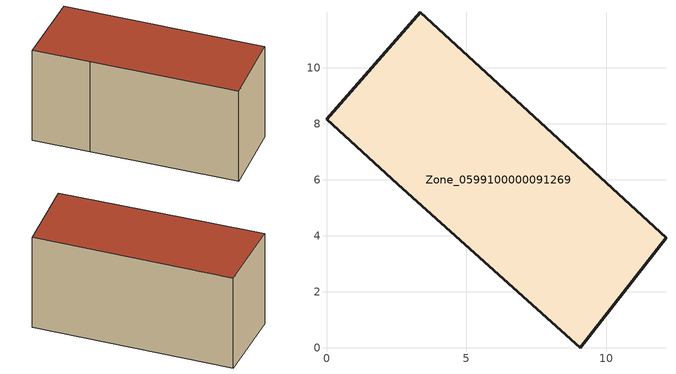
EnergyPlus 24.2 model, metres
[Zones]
Zone_0599100000091269
 floor ground (C_G): 9.07,0 2.55,5.85 0,8.17 3.34,11.99 12.13,3.93 z2.95
 wall outside (C_F): 2.55,5.85 9.07,0 12.13,3.93 3.34,11.99 0,8.17 2.55,5.85 z2.95:8.74
 roof outside (C_R): 12.13,3.93 3.34,11.99 0,8.17 2.55,5.85 9.07,0 z8.74
[BUILDING]
Pand.0599100000091269: North Axis=0; Terrain=City; Loads Convergence Tolerance Value=0.04; Temperature Convergence Tolerance Value=0.4; Solar Distribution=FullExterior; Maximum Number of Warmup Days=25; Minimum Number of Warmup Days=1
[Site:Location]
Rotterdam.The.Hague.AP_ZH_NLD Design_Conditions: Latitude=51.96; Longitude=4.45; Time Zone=1; Elevation=-4.5
[SITE:GROUNDTEMPERATURE:BUILDINGSURFACE]
18, 18, 18, 18, 18, 18, 18, 18, 18, 18, 18, 18
[MATERIAL] Thermal Absorptance=0.9; Solar Absorptance=0.7; Visible Absorptance=0.7
Name | Roughness | Thickness | Conductivity | Density | Specific Heat
G.TI.1946 | MediumSmooth | 0.15 | 1 | 540 | 1210
F.TI.1946 | Rough | 0.3 | 0.857143 | 1920 | 840
R.TI.1946 | MediumRough | 0.2 | 0.1 | 1500 | 1000
[CONSTRUCTION]
C_G: G.TI.1946
C_F: F.TI.1946
C_R: R.TI.1946
[ZONE]
Zone_0599100000091269: Type=1; Multiplier=1; Ceiling Height=Autocalculate; Volume=Autocalculate; Floor Area=autocalculate; Part of Total Floor Area=Yes
[ZONEINFILTRATION:DESIGNFLOWRATE]
Infil_Zone_0599100000091269: Zone or ZoneList or Space or SpaceList=Zone_0599100000091269; Schedule=AlwaysOn; Design Flow Rate Calculation Method=Flow/Area; Flow Rate per Floor Area=0.003; Constant Term Coefficient=1; Temperature Term Coefficient=0; Velocity Term Coefficient=0; Velocity Squared Term Coefficient=0
[HVACTEMPLATE:ZONE:IDEALLOADSAIRSYSTEM]
Zone_0599100000091269: Maximum Heating Supply Air Temperature=50; Minimum Cooling Supply Air Temperature=13; Maximum Heating Supply Air Humidity Ratio=0.0156; Minimum Cooling Supply Air Humidity Ratio=0.0077; Heating Limit=NoLimit; Cooling Limit=NoLimit; Dehumidification Control Type=ConstantSensibleHeatRatio; Cooling Sensible Heat Ratio=0.7; Dehumidification Setpoint=60; Humidification Control Type=None; Humidification Setpoint=30; Outdoor Air Method=None; Outdoor Air Flow Rate per Person=0.00944; Outdoor Air Flow Rate per Zone Floor Area=0; Outdoor Air Flow Rate per Zone=0; Demand Controlled Ventilation Type=None; Outdoor Air Economizer Type=NoEconomizer; Heat Recovery Type=None; Sensible Heat Recovery Effectiveness=0.7; Latent Heat Recovery Effectiveness=0.65
[ZONECONTROL:THERMOSTAT]
ThermostatControl_Zone_0599100000091269: Zone or ZoneList=Zone_0599100000091269; Control Type Schedule=DualSetpointControlType; Control 1=Thermostat_Zone_0599100000091269; Temperature Difference Between Cutout And Setpoint=0
[THERMOSTATSETPOINT:DUALSETPOINT]
Thermostat_Zone_0599100000091269: Heating Setpoint Temperature Schedule=HeatingSetpoint_Zone_0599100000091269; Cooling Setpoint Temperature Schedule=CoolingSetpoint_Zone_0599100000091269
[SCHEDULE:COMPACT]
HeatingSetpoint_Zone_0599100000091269: Through: 12/31, For: AllDays, Until: 24:00, 21
CoolingSetpoint_Zone_0599100000091269: Through: 12/31, For: AllDays, Until: 24:00, 24
DualSetpointControlType: Through: 12/31, For: AllDays, Until: 24:00, 4
AlwaysOn: Through: 12/31, For: AllDays, Until: 24:00, 1
